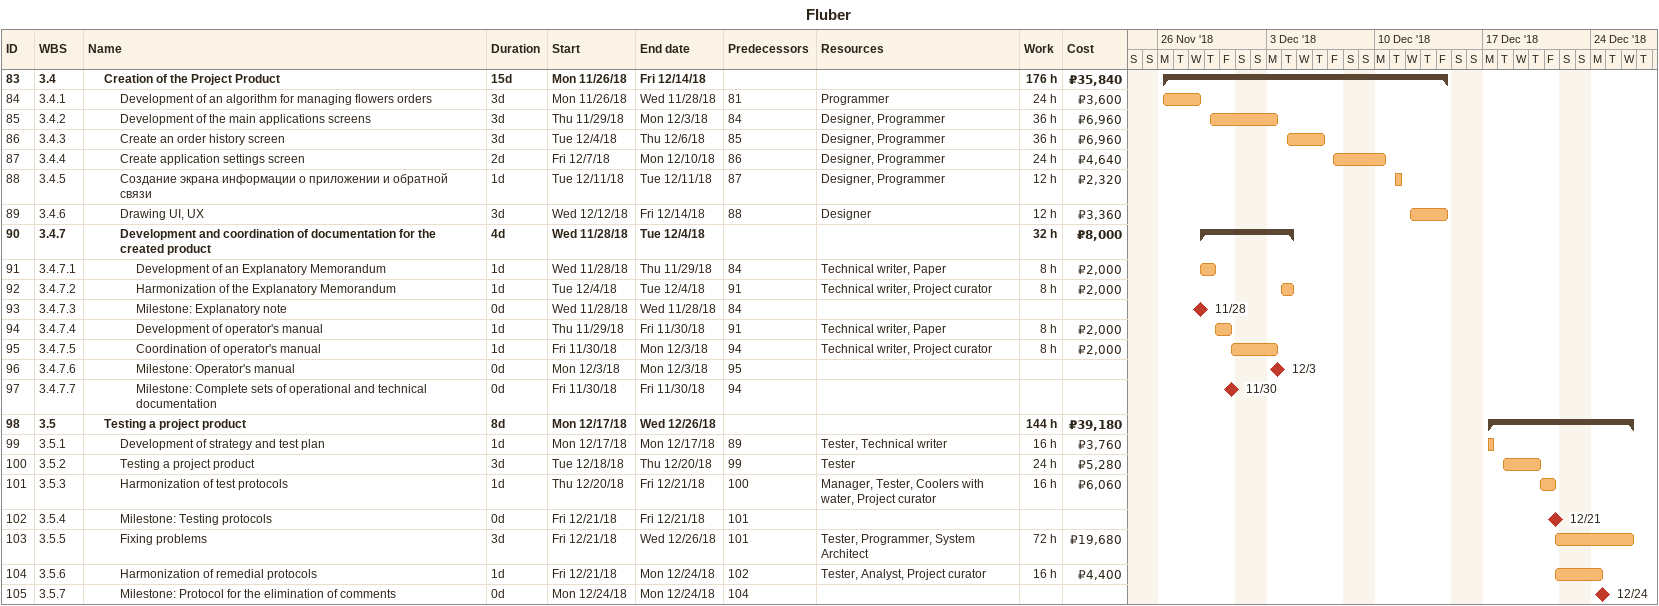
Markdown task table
Fluber

| ID | WBS | Task | Duration | Start | Finish | Predecessors | Resources | Work (h) | Cost (₽) |
|---|---|---|---|---|---|---|---|---|---|
| 83 | 3.4 | **Creation of the Project Product** | 15d | 2018-11-26 | 2018-12-14 |  |  | 176 | 35840 |
| 84 | 3.4.1 | Development of an algorithm for managing flowers orders | 3d | 2018-11-26 | 2018-11-28 | 81 | Programmer | 24 | 3600 |
| 85 | 3.4.2 | Development of the main applications screens | 3d | 2018-11-29 | 2018-12-03 | 84 | Designer, Programmer | 36 | 6960 |
| 86 | 3.4.3 | Create an order history screen | 3d | 2018-12-04 | 2018-12-06 | 85 | Designer, Programmer | 36 | 6960 |
| 87 | 3.4.4 | Create application settings screen | 2d | 2018-12-07 | 2018-12-10 | 86 | Designer, Programmer | 24 | 4640 |
| 88 | 3.4.5 | Создание экрана информации о приложении и обратной связи | 1d | 2018-12-11 | 2018-12-11 | 87 | Designer, Programmer | 12 | 2320 |
| 89 | 3.4.6 | Drawing UI, UX | 3d | 2018-12-12 | 2018-12-14 | 88 | Designer | 12 | 3360 |
| 90 | 3.4.7 | **Development and coordination of documentation for the created product** | 4d | 2018-11-28 | 2018-12-04 |  |  | 32 | 8000 |
| 91 | 3.4.7.1 | Development of an Explanatory Memorandum | 1d | 2018-11-28 | 2018-11-29 | 84 | Technical writer, Paper | 8 | 2000 |
| 92 | 3.4.7.2 | Harmonization of the Explanatory Memorandum | 1d | 2018-12-04 | 2018-12-04 | 91 | Technical writer, Project curator | 8 | 2000 |
| 93 | 3.4.7.3 | Milestone: Explanatory note | 0d | 2018-11-28 | 2018-11-28 | 84 |  |  |  |
| 94 | 3.4.7.4 | Development of operator's manual | 1d | 2018-11-29 | 2018-11-30 | 91 | Technical writer, Paper | 8 | 2000 |
| 95 | 3.4.7.5 | Coordination of operator's manual | 1d | 2018-11-30 | 2018-12-03 | 94 | Technical writer, Project curator | 8 | 2000 |
| 96 | 3.4.7.6 | Milestone: Operator's manual | 0d | 2018-12-03 | 2018-12-03 | 95 |  |  |  |
| 97 | 3.4.7.7 | Milestone: Complete sets of operational and technical documentation | 0d | 2018-11-30 | 2018-11-30 | 94 |  |  |  |
| 98 | 3.5 | **Testing a project product** | 8d | 2018-12-17 | 2018-12-26 |  |  | 144 | 39180 |
| 99 | 3.5.1 | Development of strategy and test plan | 1d | 2018-12-17 | 2018-12-17 | 89 | Tester, Technical writer | 16 | 3760 |
| 100 | 3.5.2 | Testing a project product | 3d | 2018-12-18 | 2018-12-20 | 99 | Tester | 24 | 5280 |
| 101 | 3.5.3 | Harmonization of test protocols | 1d | 2018-12-20 | 2018-12-21 | 100 | Manager, Tester, Coolers with water, Project curator | 16 | 6060 |
| 102 | 3.5.4 | Milestone: Testing protocols | 0d | 2018-12-21 | 2018-12-21 | 101 |  |  |  |
| 103 | 3.5.5 | Fixing problems | 3d | 2018-12-21 | 2018-12-26 | 101 | Tester, Programmer, System Architect | 72 | 19680 |
| 104 | 3.5.6 | Harmonization of remedial protocols | 1d | 2018-12-21 | 2018-12-24 | 102 | Tester, Analyst, Project curator | 16 | 4400 |
| 105 | 3.5.7 | Milestone: Protocol for the elimination of comments | 0d | 2018-12-24 | 2018-12-24 | 104 |  |  |  |
